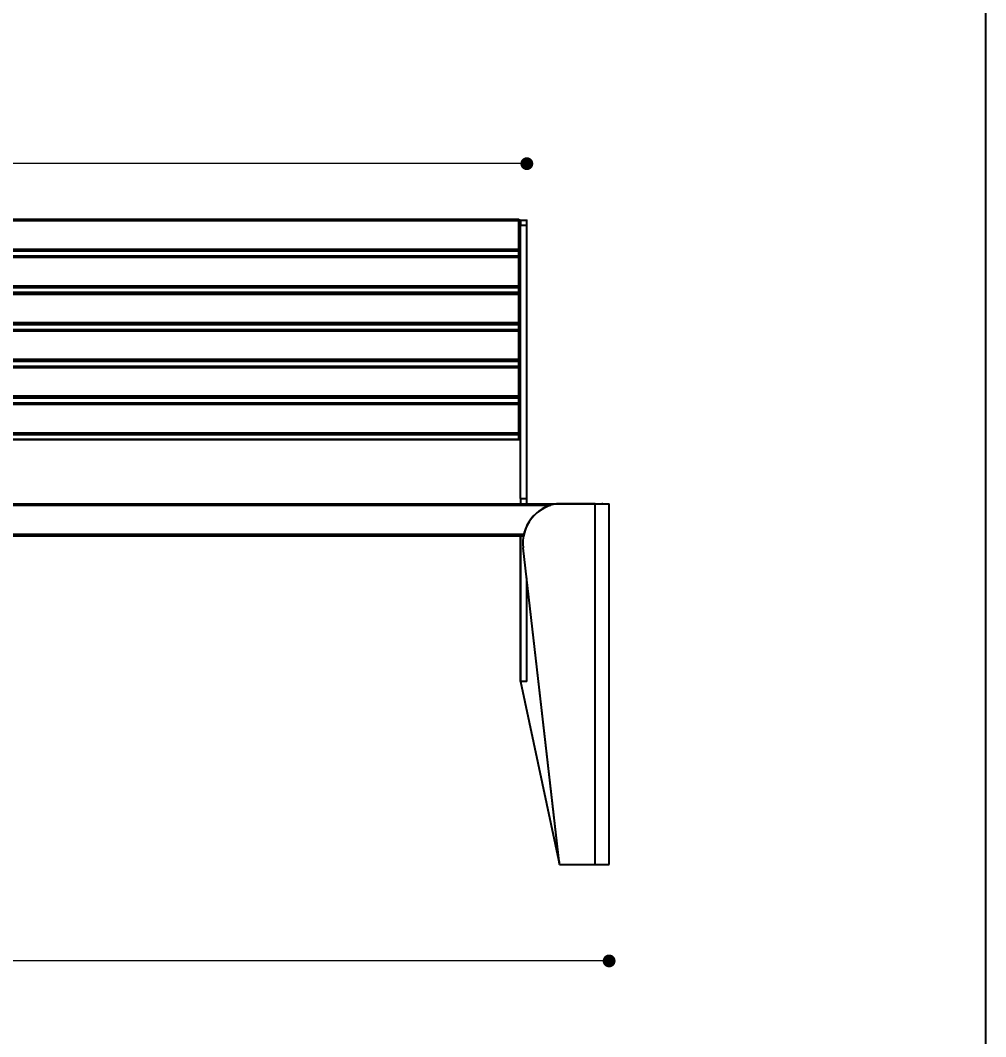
# Model space of a CAD drawing. Header units: millimetres. Extents: x 10366 to 13995, y 24552 to 29685.
# Drawn here: x 12791 to 13995, y 27149 to 28417 of the extents above; entities that cross this region are included whole.
import ezdxf

# ---------------------------------------------------------------- set-up
doc = ezdxf.new("R2010")
doc.units = ezdxf.units.MM
doc.header["$LTSCALE"] = 3
doc.layers.add('DomyÅ›lny', color=7, linetype='Continuous')
doc.styles.get("Standard").update_dxf_attribs({"font": 'arial.ttf'})
doc.dimstyles.new('MATEUSZ', dxfattribs={"dimtxt": 35, "dimasz": 16, "dimexe": 0.18, "dimexo": 0.0625, "dimgap": 0.09, "dimtad": 0, "dimdec": 0, "dimdsep": 46, "dimtxsty": 'Standard', "dimblk": 'DOT', "dimcen": 0.09, "dimse1": 1, "dimse2": 1, "dimadec": 0, "dimazin": 0, "dimtfac": 1, "dimtdec": 0, "dimtofl": 0, "dimtmove": 0, "dimatfit": 3, "dimfxl": 1, "dimtolj": 1, "dimtzin": 0, "dimlwd": 9, "dimlwe": 9, "dimarcsym": 0})

# ---------------------------------------------------------------- blocks, each defined once
blk = doc.blocks.new('_Dot')
at = {"color": 0, "linetype": 'ByBlock', "lineweight": -2}
blk.add_line((-0.5, 0), (-1, 0), dxfattribs=at)
at = {"color": 0, "linetype": 'ByBlock', "const_width": 0.5}
blk.add_lwpolyline([(-0.25, 0, 1), (0.25, 0, 1)], format="xyb", close=True, dxfattribs=at)
blk = doc.blocks.new('*D29')
at = {"color": 0, "lineweight": 9, "transparency": 16777216}
for p, q in [((11741.5, 27243.8), (12574.9, 27243.8)), ((13509.5, 27243.8), (12676.2, 27243.8))]:
    blk.add_line(p, q, dxfattribs=at)
at = {"layer": 'Defpoints', "color": 0, "transparency": 16777216}
for p in [(11725.5, 27364.1), (13525.5, 27364.1), (13525.5, 27243.8)]:
    blk.add_point(p, dxfattribs=at)
at = {"color": 0, "lineweight": 9, "transparency": 16777216, "xscale": 16, "yscale": 16, "zscale": 16, "rotation": 180}
blk.add_blockref('_Dot', (11725.5, 27243.8), dxfattribs=at)
at = {"color": 0, "lineweight": 9, "transparency": 16777216, "xscale": 16, "yscale": 16, "zscale": 16}
blk.add_blockref('_Dot', (13525.5, 27243.8), dxfattribs=at)
at = {"color": 0, "transparency": 16777216, "insert": (12625.5, 27243.8), "char_height": 35, "attachment_point": 5}
blk.add_mtext('\\A1;1800', dxfattribs=at)
blk = doc.blocks.new('*D34')
at = {"color": 0, "lineweight": 9, "transparency": 16777216}
for p, q in [((11844.1, 28238.2), (12574.7, 28238.2)), ((13406.9, 28238.2), (12676.4, 28238.2))]:
    blk.add_line(p, q, dxfattribs=at)
at = {"layer": 'Defpoints', "color": 0, "transparency": 16777216}
for p in [(13422.9, 28238.2), (11828.1, 28167.9), (13422.9, 28167.9)]:
    blk.add_point(p, dxfattribs=at)
at = {"color": 0, "lineweight": 9, "transparency": 16777216, "xscale": 16, "yscale": 16, "zscale": 16, "rotation": 180}
blk.add_blockref('_Dot', (11828.1, 28238.2), dxfattribs=at)
at = {"color": 0, "lineweight": 9, "transparency": 16777216, "xscale": 16, "yscale": 16, "zscale": 16}
blk.add_blockref('_Dot', (13422.9, 28238.2), dxfattribs=at)
at = {"color": 0, "transparency": 16777216, "insert": (12625.5, 28238.2), "char_height": 35, "attachment_point": 5}
blk.add_mtext('\\A1;1595', dxfattribs=at)

msp = doc.modelspace()

# ---------------------------------------------------------------- linework, layer by layer
msp.add_lwpolyline([(10366.2, 24552.5), (10366.2, 29684.6), (13995, 29684.6), (13995, 24552.5)], close=True)
at = {"layer": 'DomyÅ›lny'}
for p, q in [((11838.5, 28168.9), (13412.5, 28168.9)), ((11838.5, 28168.8), (13412.5, 28168.8)), ((13414.9, 28167.9), (13422.9, 28167.9)), ((11838.5, 28167.2), (13412.5, 28167.2)), ((13412.5, 28167.2), (13412.5, 28131.7)), ((13414.5, 28166.9), (13414.5, 28131.4)), ((13414.5, 28125.1), (13414.5, 28160.6)), ((13414.9, 28161.3), (13422.9, 28161.3)), ((13414.9, 27820.7), (13414.9, 28161.3)), ((13422.9, 27820.7), (13422.9, 28161.3)), ((11838.5, 28131.7), (13412.5, 28131.7)), ((13414.5, 28131.4), (13414.5, 28125.1)), ((11838.5, 28129.4), (13412.5, 28129.4)), ((11838.5, 28123.2), (13412.5, 28123.2)), ((11838.5, 28123), (13412.5, 28123)), ((11838.5, 28121.4), (13412.5, 28121.4)), ((13412.5, 28129.4), (13412.5, 28123.2)), ((13412.5, 28121.4), (13412.5, 28085.9)), ((13414.5, 28121), (13414.5, 28085.6)), ((11838.5, 28085.9), (13412.5, 28085.9)), ((11838.5, 28083.6), (13412.5, 28083.6)), ((13412.5, 28083.6), (13412.5, 28077.4)), ((13414.5, 28085.6), (13414.5, 28079.3)), ((11838.5, 28077.4), (13412.5, 28077.4)), ((13412.5, 28077.3), (11838.5, 28077.3)), ((11838.5, 28077.2), (13412.5, 28077.2)), ((11838.5, 28075.6), (13412.5, 28075.6)), ((13412.5, 28075.6), (13412.5, 28040.1)), ((13414.5, 28075.2), (13414.5, 28039.8)), ((11838.5, 28040.1), (13412.5, 28040.1)), ((11838.5, 28037.8), (13412.5, 28037.8)), ((11838.5, 28031.4), (13412.5, 28031.4)), ((11838.5, 28029.7), (13412.5, 28029.7)), ((13412.5, 28037.8), (13412.5, 28031.5)), ((13412.5, 28029.7), (13412.5, 27994.3)), ((13414.5, 28039.8), (13414.5, 28033.5)), ((13414.5, 28029.4), (13414.5, 27993.9)), ((13414.5, 28023.1), (13414.5, 28029.4)), ((13414.5, 27987.7), (13414.5, 28023.1)), ((11838.5, 27994.3), (13412.5, 27994.3)), ((11838.5, 27992), (13412.5, 27992)), ((13412.5, 27992), (13412.5, 27985.7)), ((13414.5, 27993.9), (13414.5, 27987.7)), ((11838.5, 27985.6), (13412.5, 27985.6)), ((11838.5, 27985.5), (13412.5, 27985.5)), ((11838.5, 27983.9), (13412.5, 27983.9)), ((13412.5, 27983.9), (13412.5, 27948.5)), ((13414.5, 27983.6), (13414.5, 27948.1)), ((13414.5, 27977.3), (13414.5, 27983.6)), ((13414.5, 27941.9), (13414.5, 27977.3)), ((11838.5, 27948.5), (13412.5, 27948.5)), ((11838.5, 27946.1), (13412.5, 27946.1)), ((11838.5, 27939.7), (13412.5, 27939.7)), ((11838.5, 27939.7), (13412.5, 27939.7)), ((13412.5, 27946.1), (13412.5, 27939.9)), ((13414.5, 27948.1), (13414.5, 27941.9)), ((11838.5, 27938.1), (13412.5, 27938.1)), ((13412.5, 27938.1), (13412.5, 27902.6)), ((13414.5, 27937.7), (13414.5, 27902.3)), ((13414.5, 27931.5), (13414.5, 27937.7)), ((13414.5, 27896), (13414.5, 27931.5)), ((11838.5, 27902.6), (13412.5, 27902.6)), ((13414.5, 27902.3), (13414.5, 27896)), ((11838.5, 27900.3), (13412.5, 27900.3)), ((11838.5, 27894.1), (13412.5, 27894.1)), ((13412.5, 27894), (11838.5, 27894)), ((13412.5, 27900.3), (13412.5, 27894.1)), ((13414.9, 27894.8), (13412.5, 27894.8)), ((11734.5, 27814.1), (13516.5, 27814.1)), ((13414.9, 27820.7), (13422.9, 27820.7)), ((13508.3, 27814.1), (13459.8, 27814.1)), ((13508.3, 27814.1), (13462.2, 27814.1)), ((13508.3, 27364.1), (13508.3, 27814.1)), ((13508.3, 27364.1), (13508.3, 27814.1)), ((13525.5, 27364.1), (13525.5, 27814.1)), ((11798.3, 27812.1), (13452.8, 27812.1)), ((11831.9, 27776), (13419.2, 27776)), ((11832.3, 27774.1), (13418.8, 27774.1)), ((13414.9, 27592.2), (13414.9, 27774.1)), ((13414.9, 27774.1), (13414.9, 27592.2)), ((13463.6, 27364.5), (13418.2, 27759.2)), ((13463.6, 27364.1), (13418.2, 27758.9)), ((13422.9, 27592.2), (13422.9, 27721.7)), ((13422.9, 27592.2), (13414.9, 27592.2)), ((13414.9, 27592.2), (13463.7, 27364.1)), ((13463.6, 27364.1), (13463.6, 27367.8)), ((13463.6, 27364.1), (13508.3, 27364.1))]:
    msp.add_line(p, q, dxfattribs=at)
for points in [[(13412.5, 28167.2, 0), (13412.5, 28168.5, 0), (13412.5, 28168.8, 0), (13412.5, 28168.9, 0), (13412.5, 28168.9, 0), (13412.5, 28168.9, 0), (13412.5, 28168.9, 0), (13412.5, 28168.9, 0), (13412.5, 28168.9, 0), (13412.5, 28168.9, 0), (13412.5, 28168.9, 0), (13412.5, 28168.9, 0), (13412.5, 28168.9, 0), (13412.5, 28168.9, 0), (13412.5, 28168.9, 0), (13412.5, 28168.9, 0), (13412.5, 28168.9, 0), (13412.5, 28168.9, 0), (13412.5, 28168.9, 0), (13412.5, 28168.8, 0), (13412.5, 28168.8, 0)], [(13413.7, 28168.4, 0), (13413.9, 28168.3, 0), (13414.1, 28168.1, 0), (13414.2, 28167.9, 0), (13414.3, 28167.7, 0), (13414.4, 28167.5, 0), (13414.5, 28167.3, 0), (13414.5, 28167.1, 0), (13414.5, 28166.9, 0)], [(13414.9, 28167.8, 0), (13414.9, 28167.9, 0), (13414.9, 28167.9, 0), (13414.9, 28167.9, 0), (13414.9, 28167.9, 0), (13414.9, 28167.9, 0), (13414.9, 28167.9, 0), (13414.9, 28167.9, 0), (13414.9, 28167.9, 0), (13414.9, 28167.9, 0), (13414.9, 28167.9, 0), (13414.9, 28167.9, 0), (13414.9, 28167.9, 0), (13414.9, 28167.9, 0), (13414.9, 28167.9, 0), (13414.9, 28167.9, 0), (13414.9, 28167.9, 0), (13414.9, 28167.9, 0), (13414.9, 28167.9, 0), (13414.9, 28167.9, 0), (13414.9, 28167.9, 0), (13414.9, 28167.9, 0), (13414.9, 28167.8, 0), (13414.9, 28167.6, 0), (13414.9, 28166.8, 0), (13414.9, 28161.3, 0)], [(13422.9, 28161.3, 0), (13422.9, 28166.5, 0), (13422.9, 28167.7, 0), (13422.9, 28167.9, 0), (13422.9, 28167.9, 0), (13422.9, 28167.9, 0), (13422.9, 28167.9, 0), (13422.9, 28167.9, 0), (13422.9, 28167.9, 0), (13422.9, 28167.9, 0), (13422.9, 28167.9, 0), (13422.9, 28167.9, 0), (13422.9, 28167.9, 0), (13422.9, 28167.9, 0), (13422.9, 28167.9, 0), (13422.9, 28167.9, 0), (13422.9, 28167.9, 0), (13422.9, 28167.9, 0), (13422.9, 28167.9, 0), (13422.9, 28167.9, 0), (13422.9, 28167.9, 0), (13422.9, 28167.8, 0)], [(13414.5, 28166.9, 0), (13414.5, 28166.9, 0), (13414.5, 28166.9, 0), (13414.5, 28166.9, 0), (13414.5, 28166.9, 0), (13414.5, 28166.9, 0), (13414.5, 28166.9, 0), (13414.5, 28166.9, 0), (13414.5, 28166.9, 0), (13414.4, 28166.9, 0), (13414.4, 28167, 0), (13414.3, 28167, 0), (13414.1, 28167.1, 0), (13413.4, 28167.2, 0), (13412.5, 28167.2, 0)], [(13412.5, 28131.7, 0), (13413.9, 28131.6, 0), (13414.2, 28131.6, 0), (13414.4, 28131.5, 0), (13414.4, 28131.5, 0), (13414.5, 28131.5, 0), (13414.5, 28131.5, 0), (13414.5, 28131.4, 0), (13414.5, 28131.4, 0), (13414.5, 28131.4, 0), (13414.5, 28131.4, 0), (13414.5, 28131.4, 0), (13414.5, 28131.4, 0), (13414.5, 28131.4, 0)], [(13412.5, 28129.4, 0), (13412.5, 28129.5, 0), (13412.5, 28129.9, 0), (13412.5, 28131.7, 0)], [(13414.5, 28131.4, 0), (13414.5, 28131.2, 0), (13414.5, 28131, 0), (13414.4, 28130.9, 0), (13414.4, 28130.7, 0), (13414.3, 28130.5, 0), (13414.2, 28130.3, 0), (13414.1, 28130.2, 0), (13413.9, 28130, 0), (13413.8, 28129.9, 0), (13413.6, 28129.8, 0), (13413.4, 28129.7, 0), (13413.3, 28129.6, 0), (13413.1, 28129.5, 0), (13412.9, 28129.5, 0), (13412.7, 28129.4, 0), (13412.5, 28129.4, 0)], [(13412.5, 28123.2, 0), (13412.7, 28123.2, 0), (13412.9, 28123.2, 0), (13413.1, 28123.3, 0), (13413.3, 28123.3, 0), (13413.4, 28123.4, 0), (13413.6, 28123.5, 0), (13413.8, 28123.6, 0), (13413.9, 28123.8, 0), (13414.1, 28123.9, 0), (13414.2, 28124.1, 0), (13414.3, 28124.2, 0), (13414.4, 28124.4, 0), (13414.4, 28124.6, 0), (13414.5, 28124.8, 0), (13414.5, 28125, 0), (13414.5, 28125.1, 0)], [(13412.5, 28123, 0), (13412.8, 28123, 0), (13413.1, 28122.9, 0), (13413.4, 28122.8, 0), (13413.7, 28122.6, 0)], [(13412.5, 28121.4, 0), (13412.5, 28122.7, 0), (13412.5, 28123, 0), (13412.5, 28123, 0), (13412.5, 28123, 0), (13412.5, 28123, 0), (13412.5, 28123, 0), (13412.5, 28123, 0), (13412.5, 28123, 0), (13412.5, 28123, 0), (13412.5, 28123, 0), (13412.5, 28123, 0), (13412.5, 28123, 0), (13412.5, 28123, 0), (13412.5, 28123, 0), (13412.5, 28123, 0), (13412.5, 28123, 0), (13412.5, 28123, 0), (13412.5, 28123, 0), (13412.5, 28123, 0), (13412.5, 28123, 0)], [(13414.5, 28121, 0), (13414.5, 28121, 0), (13414.5, 28121, 0), (13414.5, 28121.1, 0), (13414.5, 28121.1, 0), (13414.5, 28121.1, 0), (13414.5, 28121.1, 0), (13414.5, 28121.1, 0), (13414.5, 28121.1, 0), (13414.4, 28121.1, 0), (13414.4, 28121.2, 0), (13414.3, 28121.2, 0), (13414.1, 28121.2, 0), (13413.4, 28121.3, 0), (13412.5, 28121.4, 0)], [(13412.5, 28085.9, 0), (13413.9, 28085.8, 0), (13414.2, 28085.8, 0), (13414.4, 28085.7, 0), (13414.4, 28085.7, 0), (13414.5, 28085.7, 0), (13414.5, 28085.6, 0), (13414.5, 28085.6, 0), (13414.5, 28085.6, 0), (13414.5, 28085.6, 0), (13414.5, 28085.6, 0), (13414.5, 28085.6, 0), (13414.5, 28085.6, 0), (13414.5, 28085.6, 0)], [(13412.5, 28083.6, 0), (13412.5, 28083.7, 0), (13412.5, 28084.1, 0), (13412.5, 28085.9, 0)], [(13414.5, 28085.6, 0), (13414.5, 28085.4, 0), (13414.5, 28085.2, 0), (13414.4, 28085, 0), (13414.4, 28084.9, 0), (13414.3, 28084.7, 0), (13414.2, 28084.5, 0), (13414.1, 28084.3, 0), (13413.9, 28084.2, 0), (13413.8, 28084, 0), (13413.6, 28083.9, 0), (13413.4, 28083.8, 0), (13413.3, 28083.7, 0), (13413.1, 28083.7, 0), (13412.9, 28083.6, 0), (13412.7, 28083.6, 0), (13412.5, 28083.6, 0)], [(13412.5, 28077.4, 0), (13412.7, 28077.4, 0), (13412.9, 28077.4, 0), (13413.1, 28077.4, 0), (13413.3, 28077.5, 0), (13413.4, 28077.6, 0), (13413.6, 28077.7, 0), (13413.8, 28077.8, 0), (13413.9, 28077.9, 0), (13414.1, 28078.1, 0), (13414.2, 28078.2, 0), (13414.3, 28078.4, 0), (13414.4, 28078.6, 0), (13414.4, 28078.8, 0), (13414.5, 28079, 0), (13414.5, 28079.1, 0), (13414.5, 28079.3, 0)], [(13412.5, 28077.2, 0), (13412.8, 28077.2, 0), (13413.1, 28077.1, 0), (13413.5, 28076.9, 0), (13413.6, 28076.9, 0), (13413.8, 28076.8, 0)], [(13412.5, 28075.6, 0), (13412.5, 28076.8, 0), (13412.5, 28077.2, 0), (13412.5, 28077.2, 0), (13412.5, 28077.2, 0), (13412.5, 28077.2, 0), (13412.5, 28077.2, 0), (13412.5, 28077.2, 0), (13412.5, 28077.2, 0), (13412.5, 28077.2, 0), (13412.5, 28077.2, 0), (13412.5, 28077.2, 0), (13412.5, 28077.2, 0), (13412.5, 28077.2, 0), (13412.5, 28077.2, 0), (13412.5, 28077.2, 0), (13412.5, 28077.2, 0), (13412.5, 28077.2, 0), (13412.5, 28077.2, 0), (13412.5, 28077.2, 0), (13412.5, 28077.2, 0)], [(13412.5, 28077.2, 0), (13412.7, 28077.2, 0), (13412.9, 28077.2, 0), (13413.1, 28077.1, 0), (13413.3, 28077.1, 0), (13413.4, 28077, 0), (13413.6, 28076.9, 0), (13413.8, 28076.8, 0), (13413.9, 28076.6, 0), (13414.1, 28076.5, 0), (13414.2, 28076.3, 0), (13414.3, 28076.1, 0), (13414.4, 28075.9, 0), (13414.4, 28075.8, 0), (13414.5, 28075.6, 0), (13414.5, 28075.4, 0), (13414.5, 28075.2, 0)], [(13414.5, 28075.2, 0), (13414.5, 28075.2, 0), (13414.5, 28075.2, 0), (13414.5, 28075.2, 0), (13414.5, 28075.2, 0), (13414.5, 28075.2, 0), (13414.5, 28075.3, 0), (13414.5, 28075.3, 0), (13414.5, 28075.3, 0), (13414.4, 28075.3, 0), (13414.4, 28075.3, 0), (13414.3, 28075.4, 0), (13414.1, 28075.4, 0), (13413.4, 28075.5, 0), (13412.5, 28075.6, 0)], [(13412.5, 28037.8, 0), (13412.5, 28037.9, 0), (13412.5, 28038.3, 0), (13412.5, 28040.1, 0)], [(13412.5, 28040.1, 0), (13413.9, 28040, 0), (13414.2, 28039.9, 0), (13414.4, 28039.9, 0), (13414.4, 28039.9, 0), (13414.5, 28039.8, 0), (13414.5, 28039.8, 0), (13414.5, 28039.8, 0), (13414.5, 28039.8, 0), (13414.5, 28039.8, 0), (13414.5, 28039.8, 0), (13414.5, 28039.8, 0), (13414.5, 28039.8, 0), (13414.5, 28039.8, 0)], [(13414.5, 28039.8, 0), (13414.5, 28039.6, 0), (13414.5, 28039.4, 0), (13414.4, 28039.2, 0), (13414.4, 28039, 0), (13414.3, 28038.8, 0), (13414.2, 28038.7, 0), (13414.1, 28038.5, 0), (13413.9, 28038.4, 0), (13413.8, 28038.2, 0), (13413.6, 28038.1, 0), (13413.4, 28038, 0), (13413.3, 28037.9, 0), (13413.1, 28037.9, 0), (13412.9, 28037.8, 0), (13412.7, 28037.8, 0), (13412.5, 28037.8, 0)], [(13412.5, 28031.5, 0), (13412.7, 28031.5, 0), (13412.9, 28031.6, 0), (13413.1, 28031.6, 0), (13413.3, 28031.7, 0), (13413.4, 28031.7, 0), (13413.6, 28031.8, 0), (13413.8, 28032, 0), (13413.9, 28032.1, 0), (13414.1, 28032.3, 0), (13414.2, 28032.4, 0), (13414.3, 28032.6, 0), (13414.4, 28032.8, 0), (13414.4, 28033, 0), (13414.5, 28033.1, 0), (13414.5, 28033.3, 0), (13414.5, 28033.5, 0)], [(13412.5, 28029.7, 0), (13412.5, 28031, 0), (13412.5, 28031.3, 0), (13412.5, 28031.4, 0), (13412.5, 28031.4, 0), (13412.5, 28031.4, 0), (13412.5, 28031.4, 0), (13412.5, 28031.4, 0), (13412.5, 28031.4, 0), (13412.5, 28031.4, 0), (13412.5, 28031.4, 0), (13412.5, 28031.4, 0), (13412.5, 28031.4, 0), (13412.5, 28031.4, 0), (13412.5, 28031.4, 0), (13412.5, 28031.4, 0), (13412.5, 28031.4, 0), (13412.5, 28031.4, 0), (13412.5, 28031.4, 0), (13412.5, 28031.4, 0), (13412.5, 28031.4, 0)], [(13412.5, 28031.4, 0), (13412.7, 28031.4, 0), (13412.9, 28031.4, 0), (13413.1, 28031.3, 0), (13413.3, 28031.2, 0), (13413.4, 28031.2, 0), (13413.6, 28031.1, 0), (13413.8, 28030.9, 0), (13413.9, 28030.8, 0), (13414.1, 28030.6, 0), (13414.2, 28030.5, 0), (13414.3, 28030.3, 0), (13414.4, 28030.1, 0), (13414.4, 28029.9, 0), (13414.5, 28029.7, 0), (13414.5, 28029.6, 0), (13414.5, 28029.4, 0)], [(13414.5, 28029.4, 0), (13414.5, 28029.4, 0), (13414.5, 28029.4, 0), (13414.5, 28029.4, 0), (13414.5, 28029.4, 0), (13414.5, 28029.4, 0), (13414.5, 28029.4, 0), (13414.5, 28029.4, 0), (13414.5, 28029.5, 0), (13414.4, 28029.5, 0), (13414.4, 28029.5, 0), (13414.3, 28029.5, 0), (13414.1, 28029.6, 0), (13413.4, 28029.7, 0), (13412.5, 28029.7, 0)], [(13414, 28030.7, 0), (13414.1, 28030.6, 0), (13414.2, 28030.4, 0), (13414.3, 28030.2, 0), (13414.4, 28030.1, 0), (13414.4, 28029.9, 0), (13414.5, 28029.7, 0), (13414.5, 28029.6, 0), (13414.5, 28029.4, 0)], [(13412.5, 27994.3, 0), (13413.9, 27994.2, 0), (13414.2, 27994.1, 0), (13414.4, 27994.1, 0), (13414.4, 27994, 0), (13414.5, 27994, 0), (13414.5, 27994, 0), (13414.5, 27994, 0), (13414.5, 27994, 0), (13414.5, 27994, 0), (13414.5, 27994, 0), (13414.5, 27993.9, 0), (13414.5, 27993.9, 0), (13414.5, 27993.9, 0)], [(13412.5, 27992, 0), (13412.5, 27992.1, 0), (13412.5, 27992.5, 0), (13412.5, 27994.3, 0)], [(13414.5, 27993.9, 0), (13414.5, 27993.8, 0), (13414.5, 27993.6, 0), (13414.4, 27993.4, 0), (13414.4, 27993.2, 0), (13414.3, 27993, 0), (13414.2, 27992.9, 0), (13414.1, 27992.7, 0), (13413.9, 27992.5, 0), (13413.8, 27992.4, 0), (13413.6, 27992.3, 0), (13413.4, 27992.2, 0), (13413.3, 27992.1, 0), (13413.1, 27992, 0), (13412.9, 27992, 0), (13412.7, 27992, 0), (13412.5, 27992, 0)], [(13412.5, 27985.7, 0), (13412.7, 27985.7, 0), (13412.9, 27985.7, 0), (13413.1, 27985.8, 0), (13413.3, 27985.8, 0), (13413.4, 27985.9, 0), (13413.6, 27986, 0), (13413.8, 27986.1, 0), (13413.9, 27986.3, 0), (13414.1, 27986.4, 0), (13414.2, 27986.6, 0), (13414.3, 27986.8, 0), (13414.4, 27987, 0), (13414.4, 27987.1, 0), (13414.5, 27987.3, 0), (13414.5, 27987.5, 0), (13414.5, 27987.7, 0)], [(13412.5, 27983.9, 0), (13412.5, 27985.2, 0), (13412.5, 27985.5, 0), (13412.5, 27985.6, 0), (13412.5, 27985.6, 0), (13412.5, 27985.6, 0), (13412.5, 27985.6, 0), (13412.5, 27985.6, 0), (13412.5, 27985.6, 0), (13412.5, 27985.6, 0), (13412.5, 27985.6, 0), (13412.5, 27985.6, 0), (13412.5, 27985.6, 0), (13412.5, 27985.6, 0), (13412.5, 27985.6, 0), (13412.5, 27985.6, 0), (13412.5, 27985.6, 0), (13412.5, 27985.6, 0), (13412.5, 27985.6, 0), (13412.5, 27985.6, 0), (13412.5, 27985.5, 0)], [(13412.5, 27985.6, 0), (13412.7, 27985.6, 0), (13412.9, 27985.5, 0), (13413.1, 27985.5, 0), (13413.3, 27985.4, 0), (13413.4, 27985.3, 0), (13413.6, 27985.2, 0), (13413.8, 27985.1, 0), (13413.9, 27985, 0), (13414.1, 27984.8, 0), (13414.2, 27984.7, 0), (13414.3, 27984.5, 0), (13414.4, 27984.3, 0), (13414.4, 27984.1, 0), (13414.5, 27983.9, 0), (13414.5, 27983.7, 0), (13414.5, 27983.6, 0)], [(13414.5, 27983.6, 0), (13414.5, 27983.6, 0), (13414.5, 27983.6, 0), (13414.5, 27983.6, 0), (13414.5, 27983.6, 0), (13414.5, 27983.6, 0), (13414.5, 27983.6, 0), (13414.5, 27983.6, 0), (13414.5, 27983.6, 0), (13414.4, 27983.7, 0), (13414.4, 27983.7, 0), (13414.3, 27983.7, 0), (13414.1, 27983.8, 0), (13413.4, 27983.9, 0), (13412.5, 27983.9, 0)], [(13414, 27984.9, 0), (13414.1, 27984.7, 0), (13414.2, 27984.6, 0), (13414.3, 27984.4, 0), (13414.4, 27984.2, 0), (13414.5, 27984.1, 0), (13414.5, 27983.9, 0), (13414.5, 27983.6, 0)], [(13412.5, 27946.1, 0), (13412.5, 27946.2, 0), (13412.5, 27946.7, 0), (13412.5, 27948.5, 0)], [(13412.5, 27948.5, 0), (13413.9, 27948.4, 0), (13414.2, 27948.3, 0), (13414.4, 27948.2, 0), (13414.4, 27948.2, 0), (13414.5, 27948.2, 0), (13414.5, 27948.2, 0), (13414.5, 27948.2, 0), (13414.5, 27948.1, 0), (13414.5, 27948.1, 0), (13414.5, 27948.1, 0), (13414.5, 27948.1, 0), (13414.5, 27948.1, 0), (13414.5, 27948.1, 0)], [(13414.5, 27948.1, 0), (13414.5, 27947.9, 0), (13414.5, 27947.8, 0), (13414.4, 27947.6, 0), (13414.4, 27947.4, 0), (13414.3, 27947.2, 0), (13414.2, 27947, 0), (13414.1, 27946.9, 0), (13413.9, 27946.7, 0), (13413.8, 27946.6, 0), (13413.6, 27946.5, 0), (13413.4, 27946.4, 0), (13413.3, 27946.3, 0), (13413.1, 27946.2, 0), (13412.9, 27946.2, 0), (13412.7, 27946.1, 0), (13412.5, 27946.1, 0)], [(13412.5, 27939.9, 0), (13412.7, 27939.9, 0), (13412.9, 27939.9, 0), (13413.1, 27940, 0), (13413.3, 27940, 0), (13413.4, 27940.1, 0), (13413.6, 27940.2, 0), (13413.8, 27940.3, 0), (13413.9, 27940.5, 0), (13414.1, 27940.6, 0), (13414.2, 27940.8, 0), (13414.3, 27940.9, 0), (13414.4, 27941.1, 0), (13414.4, 27941.3, 0), (13414.5, 27941.5, 0), (13414.5, 27941.7, 0), (13414.5, 27941.9, 0)], [(13412.5, 27938.1, 0), (13412.5, 27939.4, 0), (13412.5, 27939.7, 0), (13412.5, 27939.7, 0), (13412.5, 27939.7, 0), (13412.5, 27939.7, 0), (13412.5, 27939.7, 0), (13412.5, 27939.7, 0), (13412.5, 27939.7, 0), (13412.5, 27939.7, 0), (13412.5, 27939.7, 0), (13412.5, 27939.7, 0), (13412.5, 27939.7, 0), (13412.5, 27939.7, 0), (13412.5, 27939.7, 0), (13412.5, 27939.7, 0), (13412.5, 27939.7, 0), (13412.5, 27939.7, 0), (13412.5, 27939.7, 0), (13412.5, 27939.7, 0), (13412.5, 27939.7, 0)], [(13412.5, 27939.7, 0), (13412.7, 27939.7, 0), (13412.9, 27939.7, 0), (13413.1, 27939.7, 0), (13413.3, 27939.6, 0), (13413.4, 27939.5, 0), (13413.6, 27939.4, 0), (13413.8, 27939.3, 0), (13413.9, 27939.2, 0), (13414.1, 27939, 0), (13414.2, 27938.8, 0), (13414.3, 27938.7, 0), (13414.4, 27938.5, 0), (13414.4, 27938.3, 0), (13414.5, 27938.1, 0), (13414.5, 27937.9, 0), (13414.5, 27937.7, 0)], [(13413.7, 27939.3, 0), (13413.9, 27939.2, 0), (13414, 27939, 0), (13414.2, 27938.8, 0), (13414.3, 27938.6, 0), (13414.4, 27938.4, 0), (13414.5, 27938.2, 0), (13414.5, 27938, 0), (13414.5, 27937.7, 0)], [(13414.5, 27937.7, 0), (13414.5, 27937.7, 0), (13414.5, 27937.8, 0), (13414.5, 27937.8, 0), (13414.5, 27937.8, 0), (13414.5, 27937.8, 0), (13414.5, 27937.8, 0), (13414.5, 27937.8, 0), (13414.5, 27937.8, 0), (13414.4, 27937.8, 0), (13414.4, 27937.9, 0), (13414.3, 27937.9, 0), (13414.1, 27938, 0), (13413.4, 27938, 0), (13412.5, 27938.1, 0)], [(13412.5, 27902.6, 0), (13413.9, 27902.5, 0), (13414.2, 27902.5, 0), (13414.4, 27902.4, 0), (13414.4, 27902.4, 0), (13414.5, 27902.4, 0), (13414.5, 27902.3, 0), (13414.5, 27902.3, 0), (13414.5, 27902.3, 0), (13414.5, 27902.3, 0), (13414.5, 27902.3, 0), (13414.5, 27902.3, 0), (13414.5, 27902.3, 0), (13414.5, 27902.3, 0)], [(13412.5, 27900.3, 0), (13412.5, 27900.4, 0), (13412.5, 27900.8, 0), (13412.5, 27902.6, 0)], [(13414.5, 27902.3, 0), (13414.5, 27902.1, 0), (13414.5, 27901.9, 0), (13414.4, 27901.7, 0), (13414.4, 27901.6, 0), (13414.3, 27901.4, 0), (13414.2, 27901.2, 0), (13414.1, 27901, 0), (13413.9, 27900.9, 0), (13413.8, 27900.8, 0), (13413.6, 27900.6, 0), (13413.4, 27900.5, 0), (13413.3, 27900.5, 0), (13413.1, 27900.4, 0), (13412.9, 27900.3, 0), (13412.7, 27900.3, 0), (13412.5, 27900.3, 0)], [(13412.5, 27894.1, 0), (13412.7, 27894.1, 0), (13412.9, 27894.1, 0), (13413.1, 27894.1, 0), (13413.3, 27894.2, 0), (13413.4, 27894.3, 0), (13413.6, 27894.4, 0), (13413.8, 27894.5, 0), (13413.9, 27894.6, 0), (13414.1, 27894.8, 0), (13414.2, 27895, 0), (13414.3, 27895.1, 0), (13414.4, 27895.3, 0), (13414.4, 27895.5, 0), (13414.5, 27895.7, 0), (13414.5, 27895.9, 0), (13414.5, 27896, 0)], [(13414.9, 27820.7, 0), (13414.9, 27814.1, 0)], [(13459.8, 27814.1, 0), (13455.2, 27813.1, 0), (13450.6, 27811.7, 0), (13446.2, 27809.9, 0), (13442, 27807.6, 0), (13438.1, 27805, 0), (13434.4, 27802, 0), (13431, 27798.6, 0), (13428, 27795, 0), (13425.3, 27791.1, 0), (13423, 27786.9, 0), (13421.1, 27782.5, 0), (13419.6, 27778, 0), (13418.6, 27773.4, 0), (13418, 27768.7, 0), (13417.9, 27763.9, 0), (13418.2, 27759.2, 0)], [(13462.2, 27814.1, 0), (13457.3, 27813.3, 0), (13452.6, 27812.1, 0), (13448, 27810.3, 0), (13443.6, 27808.2, 0), (13439.4, 27805.6, 0), (13435.5, 27802.6, 0), (13431.9, 27799.3, 0), (13428.7, 27795.6, 0), (13425.8, 27791.6, 0), (13423.4, 27787.4, 0), (13421.3, 27782.9, 0), (13419.8, 27778.3, 0), (13418.7, 27773.5, 0), (13418, 27768.6, 0), (13417.9, 27763.7, 0), (13418.2, 27758.9, 0)], [(13422.9, 27814.1, 0), (13422.9, 27814.1, 0), (13422.9, 27814.1, 0), (13422.9, 27814.1, 0), (13422.9, 27814.1, 0), (13422.9, 27814.1, 0), (13422.9, 27814.1, 0), (13422.9, 27814.1, 0), (13422.9, 27814.1, 0), (13422.9, 27814.1, 0), (13422.9, 27814.1, 0), (13422.9, 27814.1, 0), (13422.9, 27814.1, 0), (13422.9, 27814.1, 0), (13422.9, 27814.2, 0), (13422.9, 27814.3, 0), (13422.9, 27814.9, 0), (13422.9, 27820.7, 0)], [(13462.2, 27814.1, 0), (13459.8, 27814.1, 0)], [(13508.3, 27814.1, 0), (13520.6, 27814.1, 0), (13524.2, 27814.1, 0), (13525.2, 27814.1, 0), (13525.4, 27814.1, 0), (13525.5, 27814.1, 0), (13525.5, 27814.1, 0), (13525.5, 27814.1, 0), (13525.5, 27814.1, 0), (13525.5, 27814.1, 0), (13525.5, 27814.1, 0), (13525.5, 27814.1, 0), (13525.5, 27814.1, 0), (13525.5, 27814.1, 0), (13525.5, 27814.1, 0), (13525.5, 27814.1, 0), (13525.5, 27814.1, 0), (13525.5, 27814.1, 0), (13525.5, 27814.1, 0)], [(13508.3, 27364.1, 0), (13525.5, 27364.1, 0)]]:
    msp.add_polyline3d(points, dxfattribs=at)
for centre, start, end in [((13412.5, 28166.9), 0, 90), ((13412.5, 28125.1), 270, 0), ((13412.5, 28121), 0, 90), ((13412.5, 28079.3), 270, 0), ((13412.5, 28033.5), 270, 0), ((13412.5, 27987.7), 270, 0), ((13412.5, 27941.9), 270, 0), ((13412.5, 27896), 270, 0), ((13516.5, 27812.1), 42.7011, 90)]:
    msp.add_arc(centre, 2, start, end, dxfattribs=at)

# ---------------------------------------------------------------- dimensions: what is measured, and where the dimension line sits
for base, p1, p2, picture, middle in [((13422.9, 28238.2), (11828.1, 28167.9), (13422.9, 28167.9), '*D34', (12625.5, 28238.2)), ((13525.5, 27243.8), (11725.5, 27364.1), (13525.5, 27364.1), '*D29', (12625.5, 27243.8))]:
    dim = msp.add_linear_dim(base=base, p1=p1, p2=p2, dimstyle='MATEUSZ')
    dim.commit()
    dim.dimension.update_dxf_attribs({"geometry": picture, "text_midpoint": middle})

doc.saveas('drawing.dxf')
